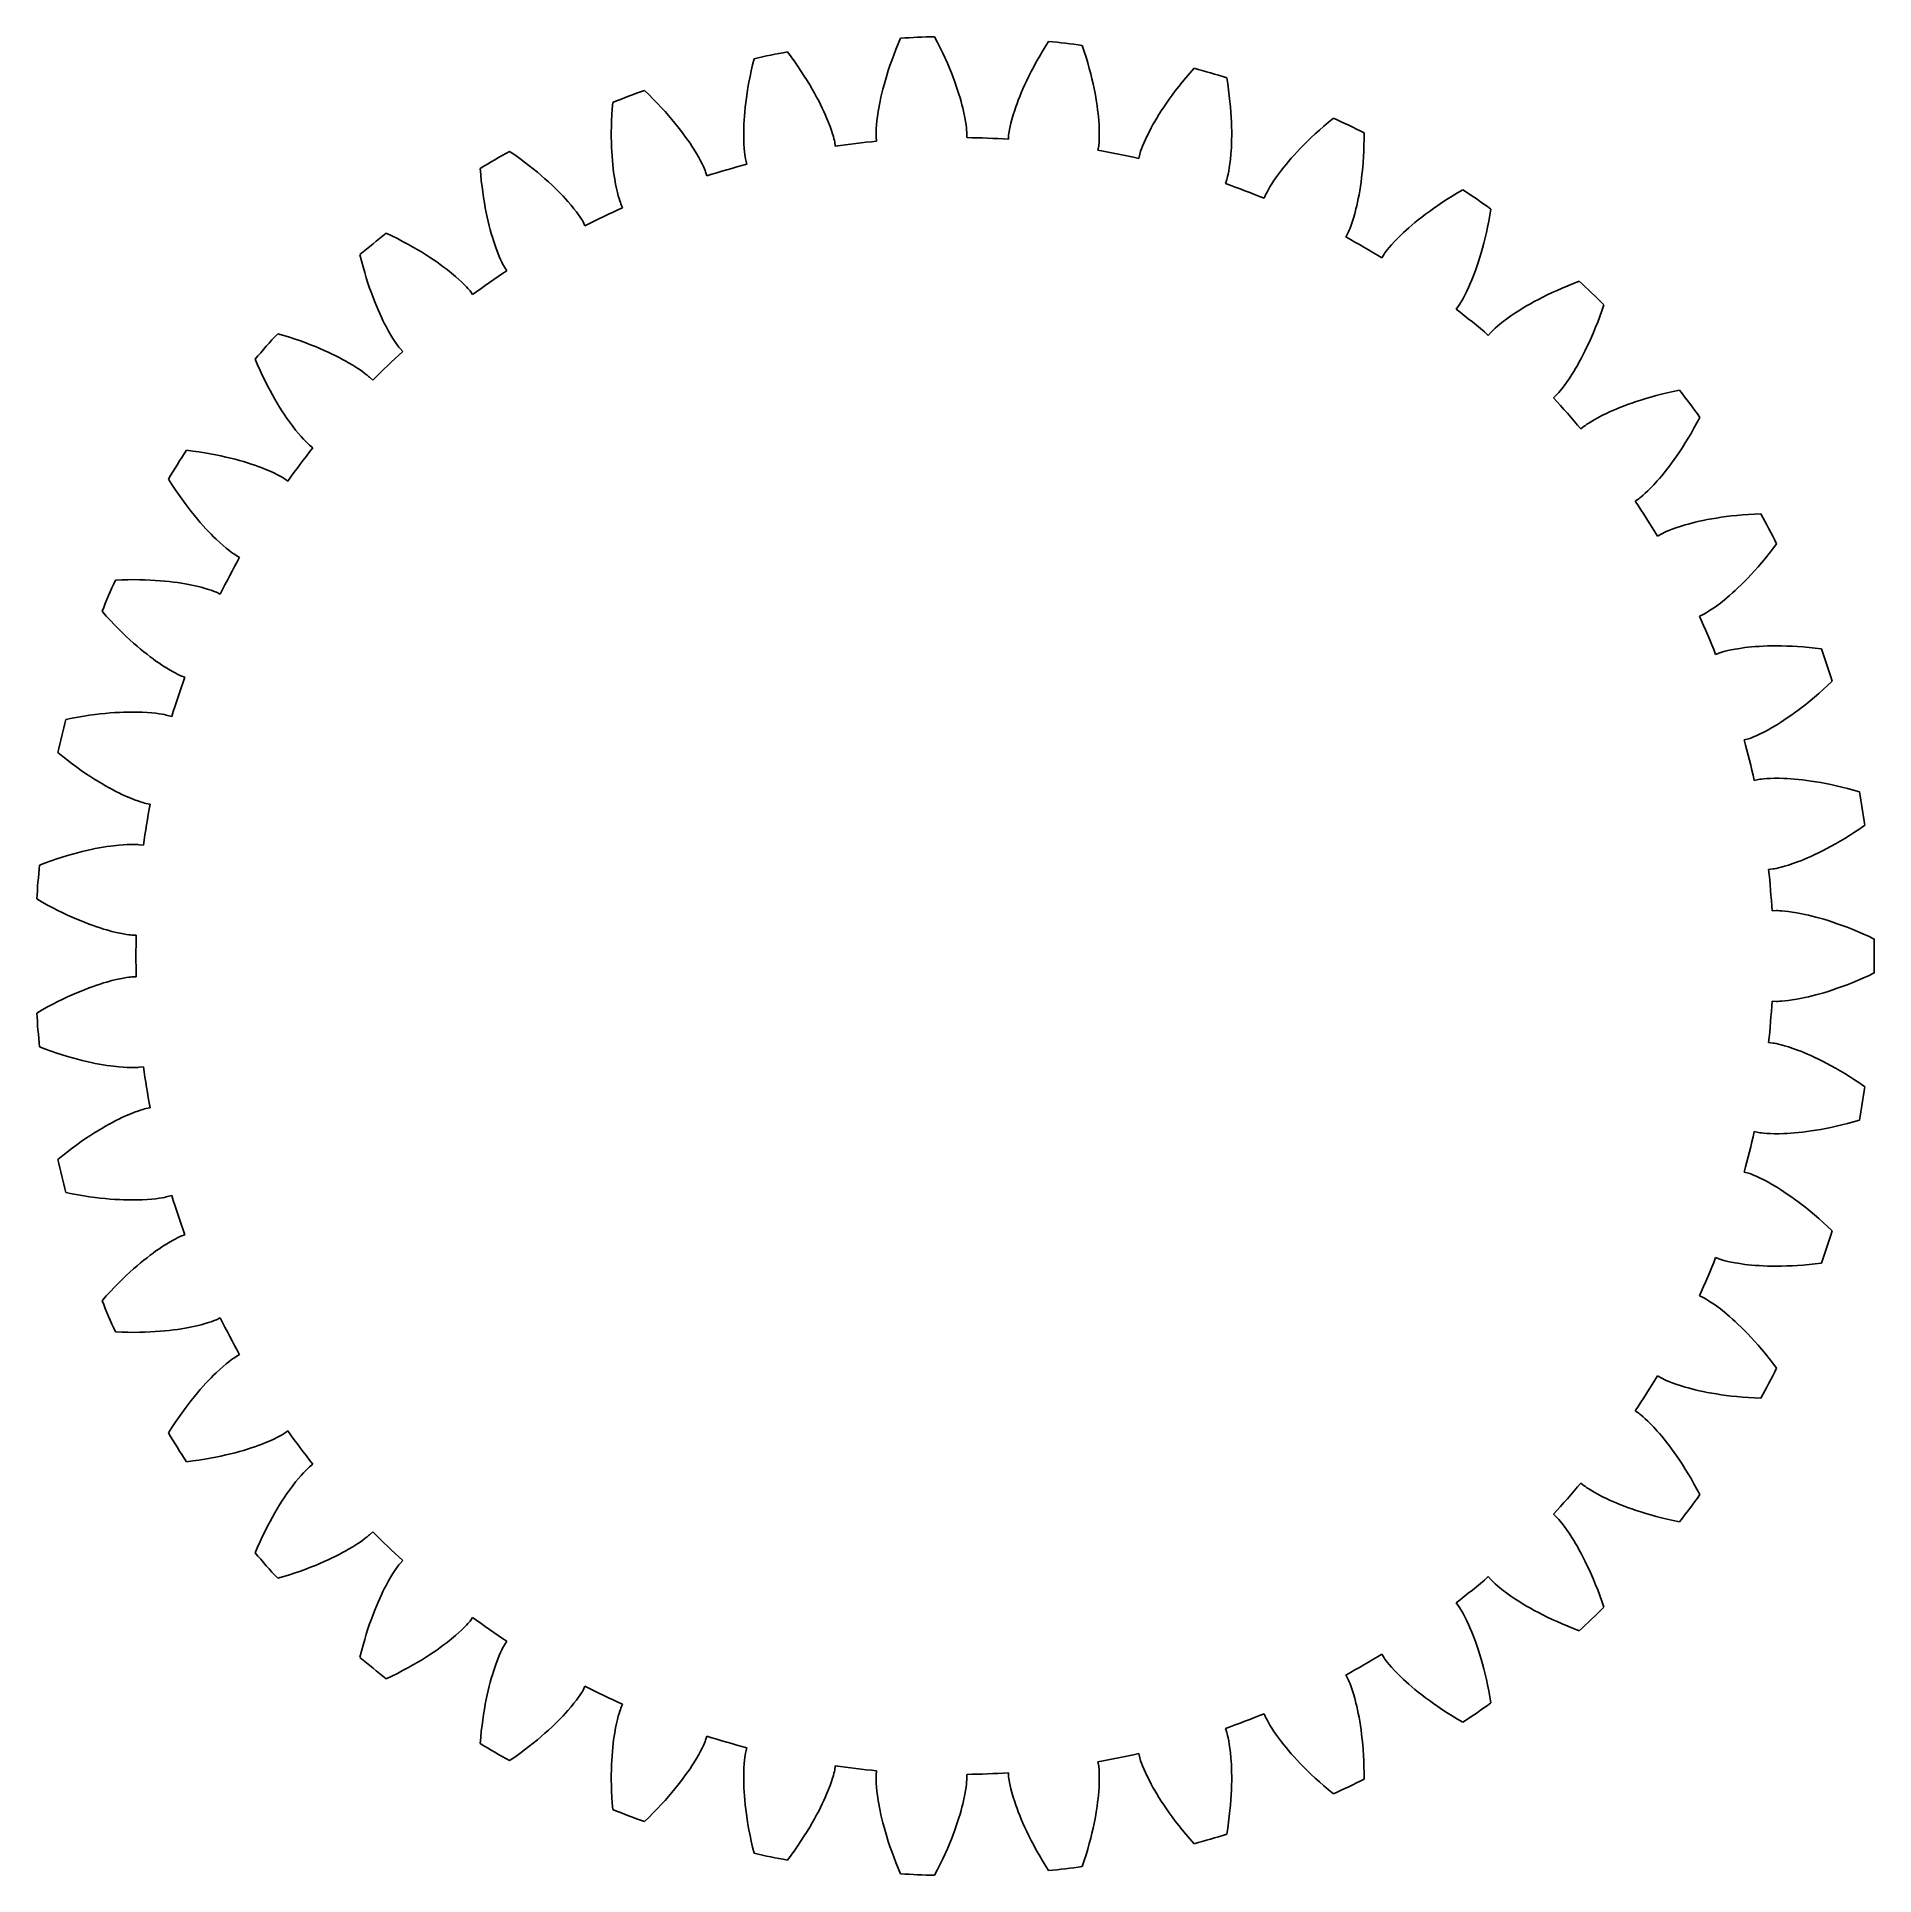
# Model space of a CAD drawing. Header units: millimetres. Extents: x -40.9 to 41, y -41 to 41.
import ezdxf

# ---------------------------------------------------------------- set-up
doc = ezdxf.new("R2010")
doc.units = ezdxf.units.MM
doc.layers.add('1', color=7, linetype='Continuous')

msp = doc.modelspace()

# ---------------------------------------------------------------- linework, layer by layer
at = {"layer": '1'}
for p, q in [((-5.319, 36.11), (-5.347, 36.303)), ((-3.496, 36.528), (-3.477, 36.334)), ((0.542, 36.496), (0.545, 36.691)), ((2.409, 36.616), (2.396, 36.421)), ((6.39, 35.936), (6.424, 36.128)), ((-9.31, 35.494), (-9.261, 35.306)), ((8.251, 35.755), (8.207, 35.565)), ((-11.043, 34.79), (-11.102, 34.975)), ((12.072, 34.446), (12.136, 34.63)), ((13.88, 33.969), (13.806, 33.788)), ((-14.883, 33.541), (-14.804, 33.363)), ((-16.48, 32.568), (-16.568, 32.742)), ((17.441, 32.063), (17.534, 32.235)), ((19.149, 31.302), (19.047, 31.136)), ((-20.071, 30.719), (-19.964, 30.556)), ((-21.491, 29.502), (-21.606, 29.66)), ((22.358, 28.851), (22.478, 29.005)), ((-24.739, 27.102), (-24.607, 26.958)), ((23.922, 27.825), (23.795, 27.677)), ((-25.945, 25.673), (-26.084, 25.81)), ((26.697, 24.89), (26.839, 25.023)), ((28.076, 23.628), (27.927, 23.502)), ((-28.766, 22.783), (-28.613, 22.662)), ((-29.727, 21.179), (-29.886, 21.292)), ((30.344, 20.286), (30.506, 20.394)), ((31.503, 18.818), (31.335, 18.718)), ((-32.048, 17.873), (-31.878, 17.778)), ((-32.74, 16.136), (-32.915, 16.222)), ((33.205, 15.155), (33.382, 15.236)), ((34.113, 13.521), (33.932, 13.449)), ((-34.5, 12.501), (-34.317, 12.434)), ((-34.904, 10.675), (-35.091, 10.732)), ((35.206, 9.633), (35.394, 9.684)), ((35.84, 7.873), (35.65, 7.832)), ((-36.059, 6.805), (-35.867, 6.769)), ((-36.164, 4.938), (-36.358, 4.964)), ((36.295, 3.861), (36.489, 3.881)), ((36.639, 2.022), (36.445, 2.012)), ((-36.683, 0.932), (-36.488, 0.928)), ((-36.488, -0.928), (-36.683, -0.932)), ((36.445, -2.012), (36.639, -2.022)), ((36.489, -3.881), (36.295, -3.861)), ((-36.358, -4.964), (-36.164, -4.938)), ((-35.867, -6.769), (-36.059, -6.805)), ((35.65, -7.832), (35.84, -7.873)), ((35.394, -9.684), (35.206, -9.633)), ((-35.091, -10.732), (-34.904, -10.675)), ((-34.317, -12.434), (-34.5, -12.501)), ((33.932, -13.449), (34.113, -13.521)), ((33.382, -15.236), (33.205, -15.155)), ((-32.915, -16.222), (-32.74, -16.136)), ((-31.878, -17.778), (-32.048, -17.873)), ((31.335, -18.718), (31.503, -18.818)), ((30.506, -20.394), (30.344, -20.286)), ((-29.886, -21.292), (-29.727, -21.179)), ((-28.613, -22.662), (-28.766, -22.783)), ((27.927, -23.502), (28.076, -23.628)), ((26.839, -25.023), (26.697, -24.89)), ((-26.084, -25.81), (-25.945, -25.673)), ((-24.607, -26.958), (-24.739, -27.102)), ((23.795, -27.677), (23.922, -27.825)), ((-21.606, -29.66), (-21.491, -29.502)), ((22.478, -29.005), (22.358, -28.851)), ((-19.964, -30.556), (-20.071, -30.719)), ((19.047, -31.136), (19.149, -31.302)), ((-16.568, -32.742), (-16.48, -32.568)), ((17.534, -32.235), (17.441, -32.063)), ((-14.804, -33.363), (-14.883, -33.541)), ((13.806, -33.788), (13.88, -33.969)), ((-11.102, -34.975), (-11.043, -34.79)), ((12.136, -34.63), (12.072, -34.446)), ((-9.261, -35.306), (-9.31, -35.494)), ((6.424, -36.128), (6.39, -35.936)), ((8.207, -35.565), (8.251, -35.755)), ((-5.347, -36.303), (-5.319, -36.11)), ((-3.477, -36.334), (-3.496, -36.528)), ((0.545, -36.691), (0.542, -36.496)), ((2.396, -36.421), (2.409, -36.616))]:
    msp.add_line(p, q, dxfattribs=at)
for radius, start, end in [(41.002, 100.47892, 102.598), (41.002, 91.24816, 93.36723), (41.002, 82.01739, 84.13646), (41.002, 72.78662, 74.90569), (41.002, 109.70969, 111.82877), (41.002, 63.55585, 65.67492), (36.5, 95.46693, 98.37922), (36.5, 86.23616, 89.14845), (41.002, 118.94046, 121.05954), (36.5, 104.6977, 107.60999), (36.5, 77.0054, 79.91768), (36.5, 67.77463, 70.68691), (41.002, 54.32508, 56.44415), (36.5, 113.92847, 116.84076), (41.002, 128.17123, 130.29031), (36.5, 58.54386, 61.45614), (36.5, 123.15924, 126.07153), (41.002, 45.09431, 47.21338), (36.5, 49.31309, 52.22537), (41.002, 137.402, 139.52108), (36.5, 132.39001, 135.3023), (36.5, 40.08232, 42.9946), (41.002, 35.86354, 37.98261), (41.002, 146.63277, 148.75184), (36.5, 141.62078, 144.53307), (36.5, 30.85155, 33.76384), (41.002, 26.63277, 28.75184), (36.5, 150.85155, 153.76384), (41.002, 155.86354, 157.98261), (36.5, 21.62078, 24.53307), (41.002, 17.402, 19.52108), (36.5, 160.08232, 162.9946), (41.002, 165.09431, 167.21338), (36.5, 12.39001, 15.3023), (36.5, 169.31309, 172.22537), (41.002, 8.17123, 10.29031), (41.002, 174.32508, 176.44415), (36.5, 3.15924, 6.07153), (36.5, 178.54386, 181.45614), (41.002, 358.94046, 1.05954), (36.5, 353.92847, 356.84076), (41.002, 183.55585, 185.67492), (36.5, 187.77463, 190.68691), (41.002, 349.70969, 351.82877), (36.5, 344.6977, 347.60999), (41.002, 192.78662, 194.90569), (36.5, 197.0054, 199.91768), (41.002, 340.47892, 342.598), (36.5, 335.46693, 338.37922), (41.002, 202.01739, 204.13646), (36.5, 206.23616, 209.14845), (36.5, 326.23616, 329.14845), (41.002, 331.24816, 333.36723), (41.002, 211.24816, 213.36723), (36.5, 215.46693, 218.37922), (36.5, 317.0054, 319.91768), (41.002, 322.01739, 324.13646), (36.5, 224.6977, 227.60999), (41.002, 220.47892, 222.598), (36.5, 307.77463, 310.68691), (36.5, 233.92847, 236.84076), (41.002, 312.78662, 314.90569), (36.5, 298.54386, 301.45614), (41.002, 229.70969, 231.82877), (36.5, 243.15924, 246.07153), (41.002, 303.55585, 305.67492), (36.5, 289.31309, 292.22537), (41.002, 238.94046, 241.05954), (36.5, 252.39001, 255.3023), (36.5, 280.08232, 282.9946), (36.5, 261.62078, 264.53307), (36.5, 270.85155, 273.76384), (41.002, 294.32508, 296.44415), (41.002, 248.17123, 250.29031), (41.002, 285.09431, 287.21338), (41.002, 257.402, 259.52108), (41.002, 266.63277, 268.75184), (41.002, 275.86354, 277.98261)]:
    msp.add_arc((0, 0), radius, start, end, dxfattribs=at)
for points in [[(0.363, 37.816), (0.18, 38.563), (-0.181, 39.644), (-0.893, 40.992)], [(-5.707, 37.384), (-6.008, 38.093), (-6.538, 39.101), (-7.457, 40.318)], [(-2.408, 40.931), (-3.01, 39.53), (-3.283, 38.424), (-3.405, 37.664)], [(4.189, 40.787), (3.37, 39.5), (2.923, 38.453), (2.681, 37.722)], [(6.425, 37.268), (6.364, 38.035), (6.181, 39.159), (5.694, 40.605)], [(-8.943, 40.015), (-9.312, 38.535), (-9.404, 37.399), (-9.403, 36.63)], [(10.677, 39.587), (9.663, 38.448), (9.054, 37.486), (8.697, 36.804)], [(-11.63, 35.985), (-12.041, 36.636), (-12.725, 37.546), (-13.828, 38.6)], [(12.32, 35.755), (12.383, 36.521), (12.382, 37.661), (12.134, 39.166)], [(-15.246, 38.062), (-15.373, 36.542), (-15.281, 35.407), (-15.157, 34.647)], [(0.545, 36.691), (0.541, 36.816), (0.515, 37.193), (0.363, 37.816)], [(2.681, 37.722), (2.48, 37.114), (2.423, 36.74), (2.409, 36.616)], [(-5.347, 36.303), (-5.372, 36.426), (-5.458, 36.794), (-5.707, 37.384)], [(-3.405, 37.664), (-3.506, 37.031), (-3.502, 36.653), (-3.496, 36.528)], [(6.424, 36.128), (6.44, 36.253), (6.474, 36.629), (6.425, 37.268)], [(16.889, 37.362), (15.705, 36.4), (14.949, 35.548), (14.488, 34.932)], [(-9.403, 36.63), (-9.401, 35.989), (-9.336, 35.617), (-9.31, 35.494)], [(8.697, 36.804), (8.401, 36.236), (8.286, 35.876), (8.251, 35.755)], [(17.896, 33.315), (18.081, 34.062), (18.263, 35.187), (18.259, 36.712)], [(-17.252, 33.653), (-17.761, 34.23), (-18.583, 35.019), (-19.841, 35.882)], [(-11.102, 34.975), (-11.145, 35.093), (-11.29, 35.442), (-11.63, 35.985)], [(12.136, 34.63), (12.172, 34.75), (12.266, 35.116), (12.32, 35.755)], [(-21.154, 35.124), (-21.035, 33.603), (-20.763, 32.497), (-20.518, 31.767)], [(-15.157, 34.647), (-15.052, 34.015), (-14.928, 33.658), (-14.883, 33.541)], [(14.488, 34.932), (14.105, 34.419), (13.933, 34.082), (13.88, 33.969)], [(-16.568, 32.742), (-16.63, 32.85), (-16.829, 33.172), (-17.252, 33.653)], [(22.664, 34.169), (21.341, 33.41), (20.458, 32.69), (19.904, 32.156)], [(17.534, 32.235), (17.588, 32.348), (17.74, 32.694), (17.896, 33.315)], [(23.008, 30.013), (23.311, 30.721), (23.671, 31.801), (23.912, 33.308)], [(-22.427, 30.45), (-23.022, 30.937), (-23.96, 31.584), (-25.34, 32.234)], [(19.904, 32.156), (19.443, 31.71), (19.22, 31.406), (19.149, 31.302)], [(-26.514, 31.275), (-26.153, 29.794), (-25.707, 28.745), (-25.349, 28.065)], [(-20.518, 31.767), (-20.314, 31.16), (-20.134, 30.828), (-20.071, 30.719)], [(-21.606, 29.66), (-21.685, 29.757), (-21.932, 30.043), (-22.427, 30.45)], [(22.478, 29.005), (22.549, 29.107), (22.755, 29.425), (23.008, 30.013)], [(27.851, 30.091), (26.424, 29.554), (25.437, 28.985), (24.804, 28.547)], [(27.525, 25.934), (27.937, 26.583), (28.466, 27.593), (28.945, 29.04)], [(-25.349, 28.065), (-25.049, 27.498), (-24.819, 27.199), (-24.739, 27.102)], [(24.804, 28.547), (24.278, 28.181), (24.009, 27.916), (23.922, 27.825)], [(-27.021, 26.458), (-27.687, 26.844), (-28.716, 27.332), (-30.182, 27.752)], [(-31.188, 26.617), (-30.594, 25.213), (-29.985, 24.249), (-29.522, 23.635)], [(-26.084, 25.81), (-26.177, 25.894), (-26.467, 26.136), (-27.021, 26.458)], [(26.839, 25.023), (26.927, 25.113), (27.18, 25.393), (27.525, 25.934)], [(32.318, 25.234), (30.823, 24.932), (29.757, 24.529), (29.062, 24.198)], [(29.062, 24.198), (28.484, 23.921), (28.176, 23.703), (28.076, 23.628)], [(31.328, 21.183), (31.839, 21.758), (32.523, 22.669), (33.229, 24.021)], [(-29.522, 23.635), (-29.136, 23.124), (-28.86, 22.865), (-28.766, 22.783)], [(-30.915, 21.781), (-31.634, 22.055), (-32.729, 22.371), (-34.243, 22.551)], [(-29.886, 21.292), (-29.992, 21.359), (-30.317, 21.552), (-30.915, 21.781)], [(-35.054, 21.27), (-34.242, 19.978), (-33.487, 19.125), (-32.931, 18.593)], [(30.506, 20.394), (30.606, 20.469), (30.902, 20.704), (31.328, 21.183)], [(35.947, 19.723), (34.423, 19.665), (33.306, 19.438), (32.568, 19.223)], [(32.568, 19.223), (31.953, 19.042), (31.613, 18.877), (31.503, 18.818)], [(-32.931, 18.593), (-32.468, 18.151), (-32.154, 17.94), (-32.048, 17.873)], [(34.321, 15.883), (34.917, 16.369), (35.738, 17.158), (36.652, 18.38)], [(-34.009, 16.54), (-34.762, 16.695), (-35.894, 16.831), (-37.417, 16.766)], [(-32.915, 16.222), (-33.03, 16.271), (-33.382, 16.41), (-34.009, 16.54)], [(33.382, 15.236), (33.493, 15.294), (33.823, 15.479), (34.321, 15.883)], [(-38.012, 15.371), (-37.003, 14.227), (-36.121, 13.506), (-35.487, 13.07)], [(35.23, 13.75), (34.594, 13.67), (34.232, 13.561), (34.113, 13.521)], [(38.645, 13.701), (37.132, 13.889), (35.993, 13.843), (35.23, 13.75)], [(-35.487, 13.07), (-34.959, 12.708), (-34.616, 12.549), (-34.5, 12.501)], [(36.424, 10.172), (37.091, 10.556), (38.028, 11.203), (39.125, 12.263)], [(-36.222, 10.87), (-36.99, 10.902), (-38.129, 10.856), (-39.622, 10.547)], [(-35.091, 10.732), (-35.212, 10.762), (-35.582, 10.842), (-36.222, 10.87)], [(35.394, 9.684), (35.513, 9.723), (35.868, 9.853), (36.424, 10.172)], [(-39.985, 9.075), (-38.806, 8.107), (-37.82, 7.537), (-37.124, 7.208)], [(36.979, 7.92), (36.339, 7.944), (35.964, 7.894), (35.84, 7.873)], [(40.343, 7.324), (38.879, 7.752), (37.748, 7.89), (36.979, 7.92)], [(-37.124, 7.208), (-36.545, 6.935), (-36.18, 6.834), (-36.059, 6.805)], [(37.584, 4.197), (38.304, 4.469), (39.333, 4.958), (40.586, 5.828)], [(-36.358, 4.964), (-36.483, 4.975), (-36.86, 4.994), (-37.496, 4.919)], [(-37.496, 4.919), (-38.26, 4.827), (-39.376, 4.599), (-40.801, 4.054)], [(36.489, 3.881), (36.613, 3.901), (36.984, 3.972), (37.584, 4.197)], [(-40.923, 2.543), (-39.604, 1.777), (-38.539, 1.373), (-37.8, 1.16)], [(37.77, 1.886), (37.142, 2.012), (36.765, 2.023), (36.639, 2.022)], [(40.995, 0.758), (39.619, 1.416), (38.525, 1.733), (37.77, 1.886)], [(-37.8, 1.16), (-37.184, 0.983), (-36.808, 0.942), (-36.683, 0.932)], [(37.77, -1.886), (38.525, -1.733), (39.619, -1.416), (40.995, -0.758)], [(-37.8, -1.16), (-38.539, -1.373), (-39.604, -1.777), (-40.923, -2.543)], [(-36.683, -0.932), (-36.808, -0.942), (-37.184, -0.983), (-37.8, -1.16)], [(36.639, -2.022), (36.765, -2.023), (37.142, -2.012), (37.77, -1.886)], [(-40.801, -4.054), (-39.376, -4.599), (-38.26, -4.827), (-37.496, -4.919)], [(37.584, -4.197), (36.984, -3.972), (36.613, -3.901), (36.489, -3.881)], [(-37.496, -4.919), (-36.86, -4.994), (-36.483, -4.975), (-36.358, -4.964)], [(40.586, -5.828), (39.333, -4.958), (38.304, -4.469), (37.584, -4.197)], [(-37.124, -7.208), (-37.82, -7.537), (-38.806, -8.107), (-39.985, -9.075)], [(-36.059, -6.805), (-36.18, -6.834), (-36.545, -6.935), (-37.124, -7.208)], [(36.979, -7.92), (37.748, -7.89), (38.879, -7.752), (40.343, -7.324)], [(35.84, -7.873), (35.964, -7.894), (36.339, -7.944), (36.979, -7.92)], [(36.424, -10.172), (35.868, -9.853), (35.513, -9.723), (35.394, -9.684)], [(-39.622, -10.547), (-38.129, -10.856), (-36.99, -10.902), (-36.222, -10.87)], [(39.125, -12.263), (38.028, -11.203), (37.091, -10.556), (36.424, -10.172)], [(-36.222, -10.87), (-35.582, -10.842), (-35.212, -10.762), (-35.091, -10.732)], [(-35.487, -13.07), (-36.121, -13.506), (-37.003, -14.227), (-38.012, -15.371)], [(-34.5, -12.501), (-34.616, -12.549), (-34.959, -12.708), (-35.487, -13.07)], [(34.113, -13.521), (34.232, -13.561), (34.594, -13.67), (35.23, -13.75)], [(35.23, -13.75), (35.993, -13.843), (37.132, -13.889), (38.645, -13.701)], [(34.321, -15.883), (33.823, -15.479), (33.493, -15.294), (33.382, -15.236)], [(-34.009, -16.54), (-33.382, -16.41), (-33.03, -16.271), (-32.915, -16.222)], [(36.652, -18.38), (35.738, -17.158), (34.917, -16.369), (34.321, -15.883)], [(-37.417, -16.766), (-35.894, -16.831), (-34.762, -16.695), (-34.009, -16.54)], [(-32.048, -17.873), (-32.154, -17.94), (-32.468, -18.151), (-32.931, -18.593)], [(-32.931, -18.593), (-33.487, -19.125), (-34.242, -19.978), (-35.054, -21.27)], [(31.503, -18.818), (31.613, -18.877), (31.953, -19.042), (32.568, -19.223)], [(32.568, -19.223), (33.306, -19.438), (34.423, -19.665), (35.947, -19.723)], [(31.328, -21.183), (30.902, -20.704), (30.606, -20.469), (30.506, -20.394)], [(-30.915, -21.781), (-30.317, -21.552), (-29.992, -21.359), (-29.886, -21.292)], [(33.229, -24.021), (32.523, -22.669), (31.839, -21.758), (31.328, -21.183)], [(-34.243, -22.551), (-32.729, -22.371), (-31.634, -22.055), (-30.915, -21.781)], [(-28.766, -22.783), (-28.86, -22.865), (-29.136, -23.124), (-29.522, -23.635)], [(-29.522, -23.635), (-29.985, -24.249), (-30.594, -25.213), (-31.188, -26.617)], [(28.076, -23.628), (28.176, -23.703), (28.484, -23.921), (29.062, -24.198)], [(29.062, -24.198), (29.757, -24.529), (30.823, -24.932), (32.318, -25.234)], [(27.525, -25.934), (27.18, -25.393), (26.927, -25.113), (26.839, -25.023)], [(-27.021, -26.458), (-26.467, -26.136), (-26.177, -25.894), (-26.084, -25.81)], [(28.945, -29.04), (28.466, -27.593), (27.937, -26.583), (27.525, -25.934)], [(-30.182, -27.752), (-28.716, -27.332), (-27.687, -26.844), (-27.021, -26.458)], [(-24.739, -27.102), (-24.819, -27.199), (-25.049, -27.498), (-25.349, -28.065)], [(23.922, -27.825), (24.009, -27.916), (24.278, -28.181), (24.804, -28.547)], [(-25.349, -28.065), (-25.707, -28.745), (-26.153, -29.794), (-26.514, -31.275)], [(24.804, -28.547), (25.437, -28.985), (26.424, -29.554), (27.851, -30.091)], [(23.008, -30.013), (22.755, -29.425), (22.549, -29.107), (22.478, -29.005)], [(-22.427, -30.45), (-21.932, -30.043), (-21.685, -29.757), (-21.606, -29.66)], [(23.912, -33.308), (23.671, -31.801), (23.311, -30.721), (23.008, -30.013)], [(-25.34, -32.234), (-23.96, -31.584), (-23.022, -30.937), (-22.427, -30.45)], [(-20.071, -30.719), (-20.134, -30.828), (-20.314, -31.16), (-20.518, -31.767)], [(-20.518, -31.767), (-20.763, -32.497), (-21.035, -33.603), (-21.154, -35.124)], [(19.149, -31.302), (19.22, -31.406), (19.443, -31.71), (19.904, -32.156)], [(-17.252, -33.653), (-16.829, -33.172), (-16.63, -32.85), (-16.568, -32.742)], [(17.896, -33.315), (17.74, -32.694), (17.588, -32.348), (17.534, -32.235)], [(19.904, -32.156), (20.458, -32.69), (21.341, -33.41), (22.664, -34.169)], [(-14.883, -33.541), (-14.928, -33.658), (-15.052, -34.015), (-15.157, -34.647)], [(18.259, -36.712), (18.263, -35.187), (18.081, -34.062), (17.896, -33.315)], [(-19.841, -35.882), (-18.583, -35.019), (-17.761, -34.23), (-17.252, -33.653)], [(13.88, -33.969), (13.933, -34.082), (14.105, -34.419), (14.488, -34.932)], [(-15.157, -34.647), (-15.281, -35.407), (-15.373, -36.542), (-15.246, -38.062)], [(-11.63, -35.985), (-11.29, -35.442), (-11.145, -35.093), (-11.102, -34.975)], [(12.32, -35.755), (12.266, -35.116), (12.172, -34.75), (12.136, -34.63)], [(14.488, -34.932), (14.949, -35.548), (15.705, -36.4), (16.889, -37.362)], [(-13.828, -38.6), (-12.725, -37.546), (-12.041, -36.636), (-11.63, -35.985)], [(-9.31, -35.494), (-9.336, -35.617), (-9.401, -35.989), (-9.403, -36.63)], [(8.251, -35.755), (8.286, -35.876), (8.401, -36.236), (8.697, -36.804)], [(12.134, -39.166), (12.382, -37.661), (12.383, -36.521), (12.32, -35.755)], [(-9.403, -36.63), (-9.404, -37.399), (-9.312, -38.535), (-8.943, -40.015)], [(-5.707, -37.384), (-5.458, -36.794), (-5.372, -36.426), (-5.347, -36.303)], [(-3.496, -36.528), (-3.502, -36.653), (-3.506, -37.031), (-3.405, -37.664)], [(0.363, -37.816), (0.515, -37.193), (0.541, -36.816), (0.545, -36.691)], [(2.409, -36.616), (2.423, -36.74), (2.48, -37.114), (2.681, -37.722)], [(6.425, -37.268), (6.474, -36.629), (6.44, -36.253), (6.424, -36.128)], [(8.697, -36.804), (9.054, -37.486), (9.663, -38.448), (10.677, -39.587)], [(-7.457, -40.318), (-6.538, -39.101), (-6.008, -38.093), (-5.707, -37.384)], [(-3.405, -37.664), (-3.283, -38.424), (-3.01, -39.53), (-2.408, -40.931)], [(5.694, -40.605), (6.181, -39.159), (6.364, -38.035), (6.425, -37.268)], [(-0.893, -40.992), (-0.181, -39.644), (0.18, -38.563), (0.363, -37.816)], [(2.681, -37.722), (2.923, -38.453), (3.37, -39.5), (4.189, -40.787)]]:
    msp.add_open_spline(points, degree=3, dxfattribs=at)

doc.saveas('drawing.dxf')
